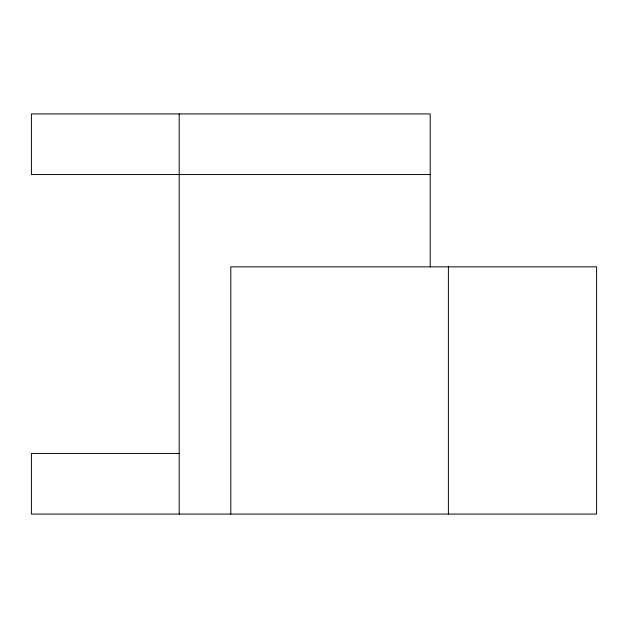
<?xml version="1.0" encoding="UTF-8"?>
<svg xmlns="http://www.w3.org/2000/svg" width="628" height="628" viewBox="0 0 628 628"><rect width="100%" height="100%" fill="white"/><g stroke="black" fill="none" stroke-linecap="round" stroke-linejoin="round"><path stroke-width="0.94" d="M430.204 174.553L31.4 174.553L31.4 113.927L430.204 113.927L430.204 266.845M179.498 453.447L31.4 453.447L31.4 514.073L596.6 514.073L596.6 266.845L230.806 266.845L230.806 514.073M448.392 266.845L448.392 514.073M179.192 113.927L179.192 514.073"/></g></svg>
